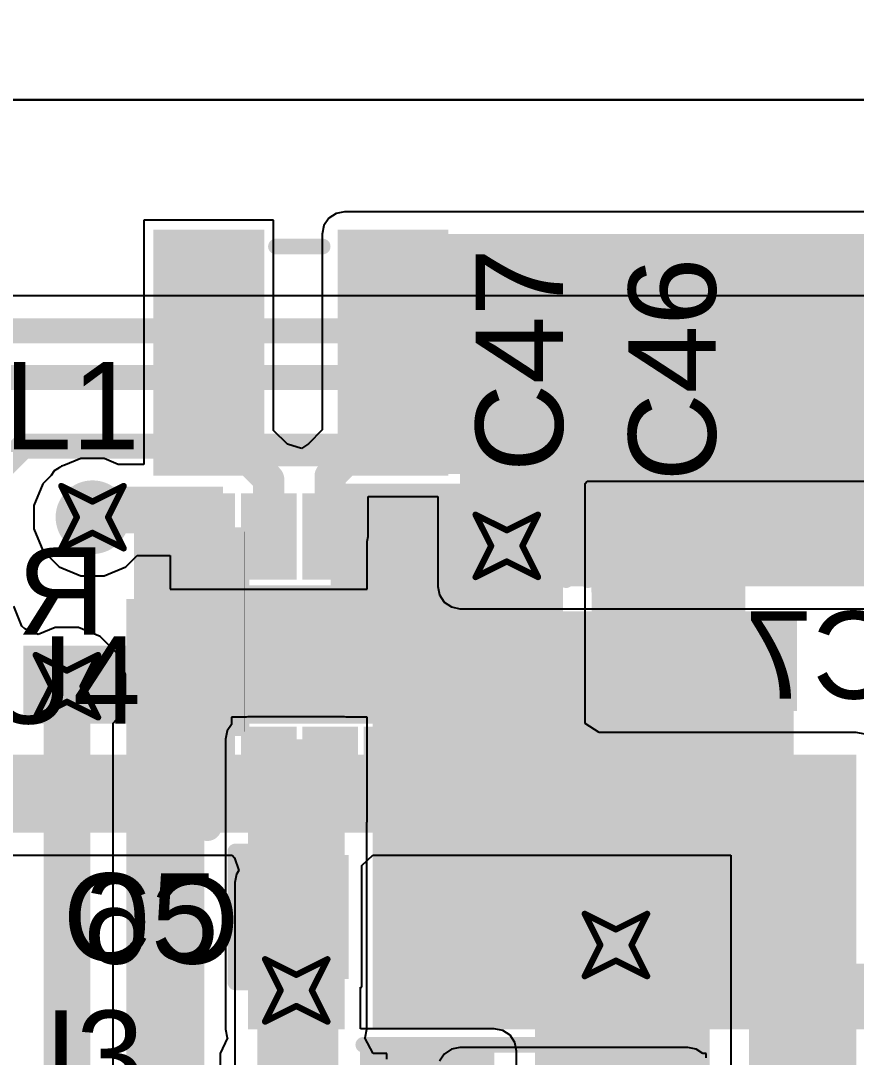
# Model space of a CAD drawing. Header units: inches. Extents: x -8 to 386, y -12 to 64.
# Drawn here: x 15.14 to 21.95, y 19.1 to 27.54 of the extents above; entities that cross this region are included whole.
import ezdxf

# ---------------------------------------------------------------- set-up
doc = ezdxf.new("R2010")
doc.units = ezdxf.units.IN
for name, color, linetype in [('Board_outline', 216, 'Continuous'), ('Bottom Layer', 5, 'Continuous'), ('Bottom Overlay', 54, 'Continuous'), ('Bottom Paste', 16, 'Continuous'), ('Bottom Solder', 6, 'Continuous'), ('Drill Drawing', 1, 'Continuous'), ('Top Layer', 1, 'Continuous'), ('Top Overlay', 2, 'Continuous'), ('Top Paste', 8, 'Continuous'), ('Top Solder', 216, 'Continuous'), ('Via Holes', 16, 'Continuous')]:
    doc.layers.add(name, color=color, linetype=linetype)
doc.styles.add('Arial', font='', dxfattribs={"height": 0.2})
doc.styles.get('Arial').set_extended_font_data('Arial')

msp = doc.modelspace()

# ---------------------------------------------------------------- hatches: boundary and pattern name
at = {"layer": 'Bottom Layer'}
h = msp.add_hatch(color=5, dxfattribs=at)
edge = h.paths.add_edge_path()
edge.add_arc((15.7277, 23.4998), 0.3, 0, 360)
for points in [[(17.7038, 22.0472), (19.558, 22.0472), (19.558, 23.7744), (17.7038, 23.7744)], [(17.8308, 23.5712), (18.8468, 23.5712), (18.8468, 22.0472), (17.8308, 22.0472)], [(19.8628, 23.5712), (20.8788, 23.5712), (20.8788, 22.0472), (19.8628, 22.0472)], [(16.8529, 22.8092), (16.2179, 22.8092), (16.2179, 23.2664), (16.8529, 23.2664)], [(15.1638, 21.8186), (19.558, 21.8186), (19.558, 22.4536), (15.1638, 22.4536)], [(16.8529, 21.8694), (16.2179, 21.8694), (16.2179, 22.3266), (16.8529, 22.3266)], [(12.0142, 20.9296), (21.9456, 20.9296), (21.9456, 21.5646), (12.0142, 21.5646)], [(21.1074, 16.0274), (21.9456, 16.0274), (21.9456, 21.5646), (21.1074, 21.5646)], [(17.0688, 16.2814), (17.7292, 16.2814), (17.7292, 20.5232), (17.0688, 20.5232)], [(17.7419, 20.4851), (17.7419, 19.8501), (17.2847, 19.8501), (17.2847, 20.4851)], [(18.6817, 20.4851), (18.6817, 19.8501), (18.2245, 19.8501), (18.2245, 20.4851)], [(18.2372, 19.3802), (20.6756, 19.3802), (20.6756, 20.4978), (18.2372, 20.4978)], [(19.3294, 16.9164), (20.7518, 16.9164), (20.7518, 20.4978), (19.3294, 20.4978)], [(20.193, 18.9865), (20.193, 19.6215), (20.6502, 19.6215), (20.6502, 18.9865)], [(21.1328, 18.9865), (21.1328, 19.6215), (21.59, 19.6215), (21.59, 18.9865)], [(17.907, 18.161), (18.9992, 18.161), (18.9992, 19.1516), (17.907, 19.1516)]]:
    msp.add_hatch(color=5, dxfattribs=at).paths.add_polyline_path(points)
h = msp.add_hatch(color=5, dxfattribs=at)
edge = h.paths.add_edge_path()
edge.add_arc((19.1008, 23.2664), 0.3, 0, 360)
h = msp.add_hatch(color=5, dxfattribs=at)
edge = h.paths.add_edge_path()
edge.add_arc((15.5194, 22.1234), 0.3, 0, 360)
h = msp.add_hatch(color=5, dxfattribs=at)
edge = h.paths.add_edge_path()
edge.add_arc((19.9898, 20.0152), 0.3, 0, 360)
h = msp.add_hatch(color=5, dxfattribs=at)
edge = h.paths.add_edge_path()
edge.add_arc((17.3868, 19.6454), 0.3, 0, 360)
at = {"layer": 'Bottom Paste'}
for points in [[(17.8308, 23.5712), (18.8468, 23.5712), (18.8468, 22.0472), (17.8308, 22.0472)], [(19.8628, 23.5712), (20.8788, 23.5712), (20.8788, 22.0472), (19.8628, 22.0472)], [(16.8529, 22.8092), (16.2179, 22.8092), (16.2179, 23.2664), (16.8529, 23.2664)], [(16.8529, 21.8694), (16.2179, 21.8694), (16.2179, 22.3266), (16.8529, 22.3266)], [(17.7419, 20.4851), (17.7419, 19.8501), (17.2847, 19.8501), (17.2847, 20.4851)], [(18.6817, 20.4851), (18.6817, 19.8501), (18.2245, 19.8501), (18.2245, 20.4851)], [(20.193, 18.9865), (20.193, 19.6215), (20.6502, 19.6215), (20.6502, 18.9865)], [(21.1328, 18.9865), (21.1328, 19.6215), (21.59, 19.6215), (21.59, 18.9865)]]:
    msp.add_hatch(color=16, dxfattribs=at).paths.add_polyline_path(points)
at = {"layer": 'Bottom Solder'}
for points in [[(17.7608, 23.6412), (18.9168, 23.6412), (18.9168, 21.9772), (17.7608, 21.9772)], [(19.7928, 23.6412), (20.9488, 23.6412), (20.9488, 21.9772), (19.7928, 21.9772)], [(16.9545, 22.7076), (16.1163, 22.7076), (16.1163, 23.368), (16.9545, 23.368)], [(16.9545, 21.7678), (16.1163, 21.7678), (16.1163, 22.4282), (16.9545, 22.4282)], [(17.8019, 20.5451), (17.8019, 19.7901), (17.2247, 19.7901), (17.2247, 20.5451)], [(18.7417, 20.5451), (18.7417, 19.7901), (18.1645, 19.7901), (18.1645, 20.5451)], [(20.133, 18.9265), (20.133, 19.6815), (20.7102, 19.6815), (20.7102, 18.9265)], [(21.0728, 18.9265), (21.0728, 19.6815), (21.65, 19.6815), (21.65, 18.9265)]]:
    msp.add_hatch(color=6, dxfattribs=at).paths.add_polyline_path(points)
at = {"layer": 'Top Layer'}
for points in [[(17.78, 23.8506), (19.177, 23.8506), (19.177, 25.8064), (17.78, 25.8064)], [(18.7198, 22.9362), (26.3906, 22.9362), (26.3906, 25.8064), (18.7198, 25.8064)], [(16.3244, 25.7412), (17.0244, 25.7412), (17.0244, 23.9412), (16.3244, 23.9412)], [(17.8244, 25.7412), (18.5244, 25.7412), (18.5244, 23.9412), (17.8244, 23.9412)], [(15.5448, 23.368), (16.7894, 23.368), (16.7894, 23.749), (15.5448, 23.749)], [(16.5374, 23.0926), (16.5374, 23.5926), (16.7874, 23.5926), (16.7874, 23.0926)], [(17.0374, 23.0926), (17.0374, 23.5926), (17.2874, 23.5926), (17.2874, 23.0926)], [(17.5374, 23.0926), (17.5374, 23.5926), (17.7874, 23.5926), (17.7874, 23.0926)], [(18.0374, 23.0926), (18.0374, 23.5926), (18.2874, 23.5926), (18.2874, 23.0926)], [(18.0594, 21.9202), (18.542, 21.9202), (18.542, 23.622), (18.0594, 23.622)], [(18.8595, 23.4061), (19.4945, 23.4061), (19.4945, 22.9489), (18.8595, 22.9489)], [(19.8501, 23.4061), (20.4851, 23.4061), (20.4851, 22.9489), (19.8501, 22.9489)], [(16.637, 22.8346), (16.002, 22.8346), (16.002, 15.9512), (16.637, 15.9512)], [(16.6124, 21.9426), (16.6124, 22.8426), (18.2124, 22.8426), (18.2124, 21.9426)], [(16.6116, 21.9202), (21.463, 21.9202), (21.463, 22.733), (16.6116, 22.733)], [(18.8595, 22.4663), (19.4945, 22.4663), (19.4945, 22.0091), (18.8595, 22.0091)], [(19.8501, 22.4663), (20.4851, 22.4663), (20.4851, 22.0091), (19.8501, 22.0091)], [(16.5608, 21.0058), (16.8148, 21.0058), (16.8148, 21.971), (16.5608, 21.971)], [(18.0086, 19.3294), (21.4376, 19.3294), (21.4376, 21.9964), (18.0086, 21.9964)], [(16.5374, 21.1926), (16.5374, 21.6926), (16.7874, 21.6926), (16.7874, 21.1926)], [(16.9926, 19.3294), (17.78, 19.3294), (17.78, 21.6916), (16.9926, 21.6916)], [(17.0374, 21.1926), (17.0374, 21.6926), (17.2874, 21.6926), (17.2874, 21.1926)], [(17.5374, 21.1926), (17.5374, 21.6926), (17.7874, 21.6926), (17.7874, 21.1926)], [(18.0374, 21.1926), (18.0374, 21.6926), (18.2874, 21.6926), (18.2874, 21.1926)], [(17.7546, 20.6883), (17.7546, 19.7993), (16.9926, 19.7993), (16.9926, 20.6883)], [(19.2786, 20.6883), (19.2786, 19.7993), (18.5166, 19.7993), (18.5166, 20.6883)], [(20.8534, 19.3294), (25.273, 19.3294), (25.273, 19.8628), (20.8534, 19.8628)]]:
    msp.add_hatch(color=1, dxfattribs=at).paths.add_polyline_path(points)
h = msp.add_hatch(color=1, dxfattribs=at)
edge = h.paths.add_edge_path()
edge.add_arc((15.7277, 23.4998), 0.3, 0, 360)
h = msp.add_hatch(color=1, dxfattribs=at)
edge = h.paths.add_edge_path()
edge.add_arc((19.1008, 23.2664), 0.3, 0, 360)
h = msp.add_hatch(color=1, dxfattribs=at)
edge = h.paths.add_edge_path()
edge.add_arc((15.5194, 22.1234), 0.3, 0, 360)
h = msp.add_hatch(color=1, dxfattribs=at)
edge = h.paths.add_edge_path()
edge.add_arc((19.9898, 20.0152), 0.3, 0, 360)
h = msp.add_hatch(color=1, dxfattribs=at)
edge = h.paths.add_edge_path()
edge.add_arc((17.3868, 19.6454), 0.3, 0, 360)
at = {"layer": 'Top Paste'}
for points in [[(16.3244, 25.7412), (17.0244, 25.7412), (17.0244, 23.9412), (16.3244, 23.9412)], [(17.8244, 25.7412), (18.5244, 25.7412), (18.5244, 23.9412), (17.8244, 23.9412)], [(16.5374, 23.0926), (16.5374, 23.5926), (16.7874, 23.5926), (16.7874, 23.0926)], [(17.0374, 23.0926), (17.0374, 23.5926), (17.2874, 23.5926), (17.2874, 23.0926)], [(17.5374, 23.0926), (17.5374, 23.5926), (17.7874, 23.5926), (17.7874, 23.0926)], [(18.0374, 23.0926), (18.0374, 23.5926), (18.2874, 23.5926), (18.2874, 23.0926)], [(18.8595, 23.4061), (19.4945, 23.4061), (19.4945, 22.9489), (18.8595, 22.9489)], [(19.8501, 23.4061), (20.4851, 23.4061), (20.4851, 22.9489), (19.8501, 22.9489)], [(16.6124, 21.9426), (16.6124, 22.8426), (18.2124, 22.8426), (18.2124, 21.9426)], [(18.8595, 22.4663), (19.4945, 22.4663), (19.4945, 22.0091), (18.8595, 22.0091)], [(19.8501, 22.4663), (20.4851, 22.4663), (20.4851, 22.0091), (19.8501, 22.0091)], [(16.5374, 21.1926), (16.5374, 21.6926), (16.7874, 21.6926), (16.7874, 21.1926)], [(17.0374, 21.1926), (17.0374, 21.6926), (17.2874, 21.6926), (17.2874, 21.1926)], [(17.5374, 21.1926), (17.5374, 21.6926), (17.7874, 21.6926), (17.7874, 21.1926)], [(18.0374, 21.1926), (18.0374, 21.6926), (18.2874, 21.6926), (18.2874, 21.1926)], [(17.7546, 20.6883), (17.7546, 19.7993), (16.9926, 19.7993), (16.9926, 20.6883)], [(19.2786, 20.6883), (19.2786, 19.7993), (18.5166, 19.7993), (18.5166, 20.6883)]]:
    msp.add_hatch(color=8, dxfattribs=at).paths.add_polyline_path(points)
at = {"layer": 'Top Solder'}
for points in [[(16.2228, 25.8428), (17.126, 25.8428), (17.126, 23.8396), (16.2228, 23.8396)], [(17.7228, 25.8428), (18.626, 25.8428), (18.626, 23.8396), (17.7228, 23.8396)], [(16.4358, 22.991), (16.4358, 23.6942), (16.889, 23.6942), (16.889, 22.991)], [(16.9358, 22.991), (16.9358, 23.6942), (17.389, 23.6942), (17.389, 22.991)], [(17.4358, 22.991), (17.4358, 23.6942), (17.889, 23.6942), (17.889, 22.991)], [(17.9358, 22.991), (17.9358, 23.6942), (18.389, 23.6942), (18.389, 22.991)], [(18.7995, 23.4661), (19.5545, 23.4661), (19.5545, 22.8889), (18.7995, 22.8889)], [(19.7901, 23.4661), (20.5451, 23.4661), (20.5451, 22.8889), (19.7901, 22.8889)], [(16.5108, 21.841), (16.5108, 22.9442), (18.314, 22.9442), (18.314, 21.841)], [(18.7995, 22.5263), (19.5545, 22.5263), (19.5545, 21.9491), (18.7995, 21.9491)], [(19.7901, 22.5263), (20.5451, 22.5263), (20.5451, 21.9491), (19.7901, 21.9491)], [(16.4358, 21.091), (16.4358, 21.7942), (16.889, 21.7942), (16.889, 21.091)], [(16.9358, 21.091), (16.9358, 21.7942), (17.389, 21.7942), (17.389, 21.091)], [(17.4358, 21.091), (17.4358, 21.7942), (17.889, 21.7942), (17.889, 21.091)], [(17.9358, 21.091), (17.9358, 21.7942), (18.389, 21.7942), (18.389, 21.091)], [(17.8146, 20.7483), (17.8146, 19.7393), (16.9326, 19.7393), (16.9326, 20.7483)], [(19.3386, 20.7483), (19.3386, 19.7393), (18.4566, 19.7393), (18.4566, 20.7483)]]:
    msp.add_hatch(color=216, dxfattribs=at).paths.add_polyline_path(points)
at = {"layer": 'Via Holes'}
h = msp.add_hatch(color=7, dxfattribs=at)
edge = h.paths.add_edge_path()
edge.add_arc((15.7277, 23.4998), 0.15, 0, 360)
h = msp.add_hatch(color=7, dxfattribs=at)
edge = h.paths.add_edge_path()
edge.add_arc((19.1008, 23.2664), 0.15, 0, 360)
h = msp.add_hatch(color=7, dxfattribs=at)
edge = h.paths.add_edge_path()
edge.add_arc((15.5194, 22.1234), 0.15, 0, 360)
h = msp.add_hatch(color=7, dxfattribs=at)
edge = h.paths.add_edge_path()
edge.add_arc((19.9898, 20.0152), 0.15, 0, 360)
h = msp.add_hatch(color=7, dxfattribs=at)
edge = h.paths.add_edge_path()
edge.add_arc((17.3868, 19.6454), 0.15, 0, 360)

# ---------------------------------------------------------------- linework, layer by layer
at = {"layer": 'Board_outline', "const_width": 0.254}
msp.add_lwpolyline([(37.5368, 13.3604, 1), (-7.4632, 13.3604, 1)], format="xyb", close=True, dxfattribs=at)
at = {"layer": 'Bottom Layer'}
for p, q in [((33.401, 26.8986), (-3.2258, 26.8986)), ((-2.6287, 26.8986), (32.7023, 26.8986)), ((27.559, 25.3039), (14.0208, 25.3039)), ((19.7393, 23.7744), (19.7556, 23.7943)), ((19.7393, 22.4536), (19.7393, 23.7744)), ((19.7556, 23.7943), (26.7629, 23.7943)), ((19.7393, 21.8186), (19.7393, 22.4536)), ((19.8543, 21.7459), (19.7393, 21.8186)), ((21.9456, 21.7459), (19.8543, 21.7459)), ((22.015, 21.7321), (21.9456, 21.7459)), ((12.0142, 20.7483), (16.8643, 20.7483)), ((16.8643, 20.7483), (16.8832, 20.7243)), ((16.8832, 20.7243), (16.9205, 20.6213)), ((17.9197, 20.6629), (18.0113, 20.7483)), ((18.0113, 20.7483), (20.9261, 20.7483)), ((20.9261, 20.7483), (20.9261, 16.9672)), ((16.9205, 20.6213), (16.9013, 20.5926)), ((17.9197, 20.6213), (17.9197, 20.6629)), ((17.9197, 19.6723), (17.9197, 20.6213)), ((16.9013, 20.5926), (16.8875, 20.5232)), ((16.8875, 20.5232), (16.8875, 16.2814)), ((17.9105, 19.3329), (17.9105, 19.6723)), ((17.9105, 19.6723), (17.9197, 19.6723)), ((18.9992, 19.3329), (17.9105, 19.3329)), ((19.0686, 19.3191), (18.9992, 19.3329)), ((19.1274, 19.2798), (19.0686, 19.3191)), ((19.1667, 19.221), (19.1274, 19.2798)), ((19.1805, 19.1516), (19.1667, 19.221)), ((19.1805, 18.161), (19.1805, 19.1516))]:
    msp.add_line(p, q, dxfattribs=at)
at = {"layer": 'Bottom Layer', "const_width": 0.2032}
for points in [[(14.0208, 25.019), (27.559, 25.019)], [(14.3764, 24.638), (27.0764, 24.638)], [(14.6812, 23.5966), (15.1638, 24.0792)], [(15.1638, 24.0792), (26.8809, 24.0792)], [(15.7277, 23.4998), (15.7959, 23.5679)], [(15.7959, 23.5679), (16.4371, 23.5679)], [(16.4371, 23.5679), (16.5354, 23.4696)], [(16.5354, 23.0378), (16.5354, 23.4696)]]:
    msp.add_lwpolyline(points, dxfattribs=at)
at = {"layer": 'Bottom Layer', "const_width": 0.1016}
for points in [[(15.113, 24.0792, 1), (15.2146, 24.0792, 1)], [(15.113, 24.0792, 1), (15.2146, 24.0792, 1)], [(15.7451, 23.5679, 1), (15.8467, 23.5679, 1)], [(15.7451, 23.5679, 1), (15.8467, 23.5679, 1)], [(16.3863, 23.5679, 1), (16.4879, 23.5679, 1)], [(16.3863, 23.5679, 1), (16.4879, 23.5679, 1)], [(15.6769, 23.4998, 1), (15.7785, 23.4998, 1)], [(16.4846, 23.4696, 1), (16.5862, 23.4696, 1)], [(16.4846, 23.4696, 1), (16.5862, 23.4696, 1)], [(16.4846, 23.0378, 1), (16.5862, 23.0378, 1)]]:
    msp.add_lwpolyline(points, format="xyb", close=True, dxfattribs=at)
at = {"layer": 'Bottom Overlay'}
for points, const_width in [([(17.7292, 23.6728), (18.7452, 23.6728)], 0.127), ([(17.7292, 21.9456), (17.7292, 23.6728)], 0.127), ([(19.9644, 23.6728), (20.9804, 23.6728)], 0.127), ([(20.9804, 21.9456), (20.9804, 23.6728)], 0.127), ([(16.129, 21.7805), (16.129, 23.3553)], 0.127), ([(16.129, 23.3553), (16.9418, 23.3553)], 0.127), ([(16.9418, 21.7805), (16.9418, 23.3553)], 0.127), ([(16.9672, 21.7551), (16.9672, 23.3807)], 0.00323), ([(17.7292, 21.9456), (18.7452, 21.9456)], 0.127), ([(19.9644, 21.9456), (20.9804, 21.9456)], 0.127), ([(16.129, 21.7805), (16.9418, 21.7805)], 0.127), ([(17.1958, 19.7612), (17.1958, 20.574)], 0.127), ([(17.1958, 20.574), (17.7038, 20.574)], 0.127), ([(18.2626, 20.574), (18.7706, 20.574)], 0.127), ([(18.7706, 19.7612), (18.7706, 20.574)], 0.127), ([(17.1958, 19.7612), (17.7038, 19.7612)], 0.127), ([(18.2626, 19.7612), (18.7706, 19.7612)], 0.127), ([(20.1041, 18.8976), (20.1041, 19.7104)], 0.127), ([(20.1041, 19.7104), (20.6121, 19.7104)], 0.127), ([(21.1709, 19.7104), (21.6789, 19.7104)], 0.127), ([(21.6789, 18.8976), (21.6789, 19.7104)], 0.127)]:
    msp.add_lwpolyline(points, dxfattribs=dict(at, const_width=const_width))
for points, const_width in [([(17.6974, 23.6728, 1), (17.761, 23.6728, 1)], 0.0635), ([(17.6974, 23.6728, 1), (17.761, 23.6728, 1)], 0.0635), ([(18.7135, 23.6728, 1), (18.7769, 23.6728, 1)], 0.0635), ([(19.9326, 23.6728, 1), (19.9962, 23.6728, 1)], 0.0635), ([(20.9487, 23.6728, 1), (21.0121, 23.6728, 1)], 0.0635), ([(20.9487, 23.6728, 1), (21.0121, 23.6728, 1)], 0.0635), ([(16.0972, 23.3553, 1), (16.1608, 23.3553, 1)], 0.0635), ([(16.0972, 23.3553, 1), (16.1608, 23.3553, 1)], 0.0635), ([(16.91, 23.3553, 1), (16.9735, 23.3553, 1)], 0.0635), ([(16.91, 23.3553, 1), (16.9735, 23.3553, 1)], 0.0635), ([(16.9664, 23.3807, 1), (16.968, 23.3807, 1)], 0.00161), ([(17.6974, 21.9456, 1), (17.761, 21.9456, 1)], 0.0635), ([(17.6974, 21.9456, 1), (17.761, 21.9456, 1)], 0.0635), ([(18.7135, 21.9456, 1), (18.7769, 21.9456, 1)], 0.0635), ([(19.9326, 21.9456, 1), (19.9962, 21.9456, 1)], 0.0635), ([(20.9487, 21.9456, 1), (21.0121, 21.9456, 1)], 0.0635), ([(20.9487, 21.9456, 1), (21.0121, 21.9456, 1)], 0.0635), ([(16.0972, 21.7805, 1), (16.1608, 21.7805, 1)], 0.0635), ([(16.0972, 21.7805, 1), (16.1608, 21.7805, 1)], 0.0635), ([(16.91, 21.7805, 1), (16.9735, 21.7805, 1)], 0.0635), ([(16.91, 21.7805, 1), (16.9735, 21.7805, 1)], 0.0635), ([(16.9664, 21.7551, 1), (16.968, 21.7551, 1)], 0.00161), ([(17.164, 20.574, 1), (17.2276, 20.574, 1)], 0.0635), ([(17.164, 20.574, 1), (17.2276, 20.574, 1)], 0.0635), ([(17.672, 20.574, 1), (17.7355, 20.574, 1)], 0.0635), ([(18.2309, 20.574, 1), (18.2944, 20.574, 1)], 0.0635), ([(18.7388, 20.574, 1), (18.8024, 20.574, 1)], 0.0635), ([(18.7388, 20.574, 1), (18.8024, 20.574, 1)], 0.0635), ([(17.164, 19.7612, 1), (17.2276, 19.7612, 1)], 0.0635), ([(17.164, 19.7612, 1), (17.2276, 19.7612, 1)], 0.0635), ([(17.672, 19.7612, 1), (17.7355, 19.7612, 1)], 0.0635), ([(18.2309, 19.7612, 1), (18.2944, 19.7612, 1)], 0.0635), ([(18.7388, 19.7612, 1), (18.8024, 19.7612, 1)], 0.0635), ([(18.7388, 19.7612, 1), (18.8024, 19.7612, 1)], 0.0635), ([(20.0724, 19.7104, 1), (20.1359, 19.7104, 1)], 0.0635), ([(20.0724, 19.7104, 1), (20.1359, 19.7104, 1)], 0.0635), ([(20.5803, 19.7104, 1), (20.6439, 19.7104, 1)], 0.0635), ([(21.1392, 19.7104, 1), (21.2026, 19.7104, 1)], 0.0635), ([(21.6471, 19.7104, 1), (21.7107, 19.7104, 1)], 0.0635), ([(21.6471, 19.7104, 1), (21.7107, 19.7104, 1)], 0.0635)]:
    msp.add_lwpolyline(points, format="xyb", close=True, dxfattribs=dict(at, const_width=const_width))
at = {"layer": 'Drill Drawing', "const_width": 0.0508}
for points in [[(15.4737, 23.7538), (15.7277, 23.6268)], [(15.4737, 23.7538), (15.6007, 23.4998)], [(15.7277, 23.6268), (15.9817, 23.7538)], [(15.8547, 23.4998), (15.9817, 23.7538)], [(15.4737, 23.2458), (15.6007, 23.4998)], [(15.8547, 23.4998), (15.9817, 23.2458)], [(18.8468, 23.5204), (19.1008, 23.3934)], [(18.8468, 23.5204), (18.9738, 23.2664)], [(19.1008, 23.3934), (19.3548, 23.5204)], [(19.2278, 23.2664), (19.3548, 23.5204)], [(15.4737, 23.2458), (15.7277, 23.3728)], [(15.7277, 23.3728), (15.9817, 23.2458)], [(18.8468, 23.0124), (18.9738, 23.2664)], [(19.2278, 23.2664), (19.3548, 23.0124)], [(18.8468, 23.0124), (19.1008, 23.1394)], [(19.1008, 23.1394), (19.3548, 23.0124)], [(15.2654, 22.3774), (15.5194, 22.2504)], [(15.2654, 22.3774), (15.3924, 22.1234)], [(15.5194, 22.2504), (15.7734, 22.3774)], [(15.6464, 22.1234), (15.7734, 22.3774)], [(15.2654, 21.8694), (15.3924, 22.1234)], [(15.6464, 22.1234), (15.7734, 21.8694)], [(15.2654, 21.8694), (15.5194, 21.9964)], [(15.5194, 21.9964), (15.7734, 21.8694)], [(19.7358, 20.2692), (19.9898, 20.1422)], [(19.7358, 20.2692), (19.8628, 20.0152)], [(19.9898, 20.1422), (20.2438, 20.2692)], [(20.1168, 20.0152), (20.2438, 20.2692)], [(19.7358, 19.7612), (19.8628, 20.0152)], [(20.1168, 20.0152), (20.2438, 19.7612)], [(17.1328, 19.8994), (17.3868, 19.7724)], [(17.1328, 19.8994), (17.2598, 19.6454)], [(17.3868, 19.7724), (17.6408, 19.8994)], [(17.5138, 19.6454), (17.6408, 19.8994)], [(19.7358, 19.7612), (19.9898, 19.8882)], [(19.9898, 19.8882), (20.2438, 19.7612)], [(17.1328, 19.3914), (17.2598, 19.6454)], [(17.5138, 19.6454), (17.6408, 19.3914)], [(17.1328, 19.3914), (17.3868, 19.5184)], [(17.3868, 19.5184), (17.6408, 19.3914)]]:
    msp.add_lwpolyline(points, dxfattribs=at)
at = {"layer": 'Drill Drawing', "const_width": 0.0254}
for points in [[(15.461, 23.7538, 1), (15.4864, 23.7538, 1)], [(15.461, 23.7538, 1), (15.4864, 23.7538, 1)], [(15.969, 23.7538, 1), (15.9944, 23.7538, 1)], [(15.969, 23.7538, 1), (15.9944, 23.7538, 1)], [(15.715, 23.6268, 1), (15.7404, 23.6268, 1)], [(15.715, 23.6268, 1), (15.7404, 23.6268, 1)], [(15.588, 23.4998, 1), (15.6134, 23.4998, 1)], [(15.588, 23.4998, 1), (15.6134, 23.4998, 1)], [(15.842, 23.4998, 1), (15.8674, 23.4998, 1)], [(15.842, 23.4998, 1), (15.8674, 23.4998, 1)], [(18.8341, 23.5204, 1), (18.8595, 23.5204, 1)], [(18.8341, 23.5204, 1), (18.8595, 23.5204, 1)], [(19.3421, 23.5204, 1), (19.3675, 23.5204, 1)], [(19.3421, 23.5204, 1), (19.3675, 23.5204, 1)], [(15.715, 23.3728, 1), (15.7404, 23.3728, 1)], [(15.715, 23.3728, 1), (15.7404, 23.3728, 1)], [(19.0881, 23.3934, 1), (19.1135, 23.3934, 1)], [(19.0881, 23.3934, 1), (19.1135, 23.3934, 1)], [(15.461, 23.2458, 1), (15.4864, 23.2458, 1)], [(15.461, 23.2458, 1), (15.4864, 23.2458, 1)], [(15.969, 23.2458, 1), (15.9944, 23.2458, 1)], [(15.969, 23.2458, 1), (15.9944, 23.2458, 1)], [(18.9611, 23.2664, 1), (18.9865, 23.2664, 1)], [(18.9611, 23.2664, 1), (18.9865, 23.2664, 1)], [(19.2151, 23.2664, 1), (19.2405, 23.2664, 1)], [(19.2151, 23.2664, 1), (19.2405, 23.2664, 1)], [(19.0881, 23.1394, 1), (19.1135, 23.1394, 1)], [(19.0881, 23.1394, 1), (19.1135, 23.1394, 1)], [(18.8341, 23.0124, 1), (18.8595, 23.0124, 1)], [(18.8341, 23.0124, 1), (18.8595, 23.0124, 1)], [(19.3421, 23.0124, 1), (19.3675, 23.0124, 1)], [(19.3421, 23.0124, 1), (19.3675, 23.0124, 1)], [(15.2527, 22.3774, 1), (15.2781, 22.3774, 1)], [(15.2527, 22.3774, 1), (15.2781, 22.3774, 1)], [(15.7607, 22.3774, 1), (15.7861, 22.3774, 1)], [(15.7607, 22.3774, 1), (15.7861, 22.3774, 1)], [(15.5067, 22.2504, 1), (15.5321, 22.2504, 1)], [(15.5067, 22.2504, 1), (15.5321, 22.2504, 1)], [(15.3797, 22.1234, 1), (15.4051, 22.1234, 1)], [(15.3797, 22.1234, 1), (15.4051, 22.1234, 1)], [(15.6337, 22.1234, 1), (15.6591, 22.1234, 1)], [(15.6337, 22.1234, 1), (15.6591, 22.1234, 1)], [(15.5067, 21.9964, 1), (15.5321, 21.9964, 1)], [(15.5067, 21.9964, 1), (15.5321, 21.9964, 1)], [(15.2527, 21.8694, 1), (15.2781, 21.8694, 1)], [(15.2527, 21.8694, 1), (15.2781, 21.8694, 1)], [(15.7607, 21.8694, 1), (15.7861, 21.8694, 1)], [(15.7607, 21.8694, 1), (15.7861, 21.8694, 1)], [(19.7231, 20.2692, 1), (19.7485, 20.2692, 1)], [(19.7231, 20.2692, 1), (19.7485, 20.2692, 1)], [(20.2311, 20.2692, 1), (20.2565, 20.2692, 1)], [(20.2311, 20.2692, 1), (20.2565, 20.2692, 1)], [(19.9771, 20.1422, 1), (20.0025, 20.1422, 1)], [(19.9771, 20.1422, 1), (20.0025, 20.1422, 1)], [(19.8501, 20.0152, 1), (19.8755, 20.0152, 1)], [(19.8501, 20.0152, 1), (19.8755, 20.0152, 1)], [(20.1041, 20.0152, 1), (20.1295, 20.0152, 1)], [(20.1041, 20.0152, 1), (20.1295, 20.0152, 1)], [(17.1201, 19.8994, 1), (17.1455, 19.8994, 1)], [(17.1201, 19.8994, 1), (17.1455, 19.8994, 1)], [(17.6281, 19.8994, 1), (17.6535, 19.8994, 1)], [(17.6281, 19.8994, 1), (17.6535, 19.8994, 1)], [(19.9771, 19.8882, 1), (20.0025, 19.8882, 1)], [(19.9771, 19.8882, 1), (20.0025, 19.8882, 1)], [(17.3741, 19.7724, 1), (17.3995, 19.7724, 1)], [(17.3741, 19.7724, 1), (17.3995, 19.7724, 1)], [(19.7231, 19.7612, 1), (19.7485, 19.7612, 1)], [(19.7231, 19.7612, 1), (19.7485, 19.7612, 1)], [(20.2311, 19.7612, 1), (20.2565, 19.7612, 1)], [(20.2311, 19.7612, 1), (20.2565, 19.7612, 1)], [(17.2471, 19.6454, 1), (17.2725, 19.6454, 1)], [(17.2471, 19.6454, 1), (17.2725, 19.6454, 1)], [(17.5011, 19.6454, 1), (17.5265, 19.6454, 1)], [(17.5011, 19.6454, 1), (17.5265, 19.6454, 1)], [(17.3741, 19.5184, 1), (17.3995, 19.5184, 1)], [(17.3741, 19.5184, 1), (17.3995, 19.5184, 1)], [(17.1201, 19.3914, 1), (17.1455, 19.3914, 1)], [(17.1201, 19.3914, 1), (17.1455, 19.3914, 1)], [(17.6281, 19.3914, 1), (17.6535, 19.3914, 1)], [(17.6281, 19.3914, 1), (17.6535, 19.3914, 1)]]:
    msp.add_lwpolyline(points, format="xyb", close=True, dxfattribs=at)
at = {"layer": 'Top Layer'}
for p, q in [((33.401, 26.8986), (-3.2258, 26.8986)), ((11.2232, 26.8986), (32.7023, 26.8986)), ((17.6518, 25.9346), (17.6125, 25.8758)), ((17.7106, 25.9739), (17.6518, 25.9346)), ((17.78, 25.9877), (17.7106, 25.9739)), ((26.3906, 25.9877), (17.78, 25.9877)), ((17.2022, 25.919), (16.1466, 25.919)), ((16.1466, 25.919), (16.1466, 23.9303)), ((17.2022, 24.2075), (17.2022, 25.919)), ((17.6125, 25.8758), (17.5987, 25.8064)), ((17.5987, 25.8064), (17.5987, 24.2104)), ((17.3161, 24.0936), (17.2022, 24.2075)), ((17.5987, 24.2104), (17.4869, 24.0986)), ((17.4282, 24.0588), (17.3161, 24.0936)), ((17.4869, 24.0986), (17.4282, 24.0588)), ((15.4551, 23.9029), (15.4166, 23.8772)), ((15.4571, 23.9049), (15.4551, 23.9029)), ((15.4596, 23.9059), (15.4571, 23.9049)), ((15.4754, 23.9165), (15.4596, 23.9059)), ((15.4941, 23.9202), (15.4754, 23.9165)), ((15.6327, 23.9776), (15.4941, 23.9202)), ((15.8228, 23.9776), (15.6327, 23.9776)), ((15.937, 23.9303), (15.8228, 23.9776)), ((16.1466, 23.9303), (15.937, 23.9303)), ((15.3909, 23.8387), (15.3227, 23.7705)), ((15.4166, 23.8772), (15.3909, 23.8387)), ((15.3227, 23.7705), (15.2499, 23.5948)), ((17.9732, 23.3426), (17.9732, 23.6693)), ((17.9732, 23.6693), (18.5385, 23.6693)), ((18.5385, 23.6693), (18.5385, 22.9362)), ((15.2499, 23.5948), (15.2499, 23.4048)), ((15.2499, 23.4048), (15.3227, 23.2291)), ((17.9652, 23.3025), (17.9732, 23.3426)), ((15.3227, 23.2291), (15.4571, 23.0947)), ((17.9652, 22.9148), (17.9652, 23.3025)), ((15.9984, 23.0947), (16.0904, 23.1867)), ((16.0904, 23.1867), (16.3596, 23.1867)), ((16.3596, 23.1867), (16.3596, 22.9148)), ((15.4571, 23.0947), (15.6327, 23.022)), ((15.8228, 23.022), (15.9984, 23.0947)), ((15.6327, 23.022), (15.8228, 23.022)), ((16.3596, 22.9148), (17.9652, 22.9148)), ((18.5385, 22.9362), (18.5523, 22.8668)), ((18.5523, 22.8668), (18.5916, 22.808)), ((18.5916, 22.808), (18.6504, 22.7687)), ((15.1535, 22.6128), (15.0863, 22.7751)), ((18.6504, 22.7687), (18.7198, 22.7549)), ((18.7198, 22.7549), (23.8979, 22.7549)), ((15.1779, 22.5912), (15.1535, 22.6128)), ((15.286, 22.5439), (15.1779, 22.5912)), ((15.4244, 22.6012), (15.286, 22.5439)), ((15.6144, 22.6012), (15.4244, 22.6012)), ((15.7901, 22.5285), (15.6144, 22.6012)), ((15.9245, 22.3941), (15.7901, 22.5285)), ((15.9972, 22.2184), (15.9245, 22.3941)), ((15.9972, 22.0284), (15.9972, 22.2184)), ((15.9245, 21.8527), (15.9972, 22.0284)), ((16.9801, 21.8704), (16.8596, 21.8704)), ((16.8596, 21.8704), (16.8596, 21.8126)), ((16.9926, 21.8729), (16.9801, 21.8704)), ((17.78, 21.8729), (16.9926, 21.8729)), ((17.7925, 21.8704), (17.78, 21.8729)), ((17.9652, 21.8704), (17.7925, 21.8704)), ((17.9652, 21.0148), (17.9652, 21.8704)), ((15.8949, 21.8232), (15.9245, 21.8527)), ((15.8949, 18.7519), (15.8949, 21.8232)), ((16.8596, 21.8126), (16.8251, 21.761)), ((16.8251, 21.761), (16.8113, 21.6916)), ((16.8113, 21.6916), (16.8113, 19.3294)), ((17.9613, 19.3294), (17.9613, 21.0148)), ((17.9613, 21.0148), (17.9652, 21.0148)), ((16.8266, 19.2578), (16.7674, 19.1308)), ((16.8113, 19.3294), (16.8251, 19.26)), ((16.8251, 19.26), (16.8266, 19.2578)), ((17.946, 19.2578), (17.9475, 19.26)), ((18.0139, 19.1308), (17.946, 19.2578)), ((17.9475, 19.26), (17.9613, 19.3294)), ((18.6504, 19.1667), (18.5916, 19.1274)), ((18.7198, 19.1805), (18.6504, 19.1667)), ((20.574, 19.1805), (18.7198, 19.1805)), ((20.6434, 19.1667), (20.574, 19.1805)), ((20.6971, 19.1308), (20.6434, 19.1667)), ((16.7674, 19.1308), (16.7674, 19.1249)), ((16.7674, 19.1249), (16.7674, 18.1992)), ((18.123, 19.1308), (18.0139, 19.1308)), ((18.123, 19.0866), (18.123, 19.1308)), ((18.5916, 19.1274), (18.5523, 19.0686)), ((20.723, 19.1308), (20.6971, 19.1308)), ((20.723, 19.0962), (20.723, 19.1308))]:
    msp.add_line(p, q, dxfattribs=at)
for points, const_width in [([(18.0956, 25.3586), (18.1102, 25.3732)], 0.254), ([(16.6116, 25.3492), (16.7024, 25.2584)], 0.254), ([(18.0956, 24.2678), (18.0956, 25.3586)], 0.254), ([(16.7024, 24.2678), (16.7024, 25.2584)], 0.254), ([(16.7024, 24.2678), (17.1624, 23.8078)], 0.254), ([(17.6624, 23.8346), (18.0956, 24.2678)], 0.254), ([(17.1624, 23.3426), (17.1624, 23.8078)], 0.254), ([(17.6624, 23.3426), (17.6624, 23.8346)], 0.254), ([(15.5194, 18.4517), (15.5194, 22.1234)], 0.381), ([(16.3322, 21.4376), (16.4338, 21.5392)], 0.5588), ([(16.3322, 20.5232), (16.3322, 21.4376)], 0.5588), ([(17.4244, 20.1168), (17.4244, 20.5359)], 0.5588), ([(17.399, 20.1168), (17.4244, 20.1168)], 0.5588), ([(17.4244, 20.1168), (17.4371, 20.1168)], 0.5588), ([(17.4371, 20.1168), (17.4805, 20.0734)], 0.5588), ([(17.4805, 19.6533), (17.4805, 20.0734)], 0.5588), ([(17.4805, 19.6533), (17.4884, 19.6454)], 0.5588)]:
    msp.add_lwpolyline(points, dxfattribs=dict(at, const_width=const_width))
for points, const_width in [([(18.0467, 25.3732, 1), (18.1737, 25.3732, 1)], 0.127), ([(16.5481, 25.3492, 1), (16.6751, 25.3492, 1)], 0.127), ([(18.0321, 25.3586, 1), (18.1591, 25.3586, 1)], 0.127), ([(18.0321, 25.3586, 1), (18.1591, 25.3586, 1)], 0.127), ([(16.6389, 25.2584, 1), (16.7659, 25.2584, 1)], 0.127), ([(16.6389, 25.2584, 1), (16.7659, 25.2584, 1)], 0.127), ([(16.6389, 24.2678, 1), (16.7659, 24.2678, 1)], 0.127), ([(16.6389, 24.2678, 1), (16.7659, 24.2678, 1)], 0.127), ([(18.0321, 24.2678, 1), (18.1591, 24.2678, 1)], 0.127), ([(18.0321, 24.2678, 1), (18.1591, 24.2678, 1)], 0.127), ([(17.0989, 23.8078, 1), (17.2259, 23.8078, 1)], 0.127), ([(17.0989, 23.8078, 1), (17.2259, 23.8078, 1)], 0.127), ([(17.5989, 23.8346, 1), (17.7259, 23.8346, 1)], 0.127), ([(17.5989, 23.8346, 1), (17.7259, 23.8346, 1)], 0.127), ([(17.0989, 23.3426, 1), (17.2259, 23.3426, 1)], 0.127), ([(17.5989, 23.3426, 1), (17.7259, 23.3426, 1)], 0.127), ([(15.4241, 22.1234, 1), (15.6146, 22.1234, 1)], 0.1905), ([(16.2941, 21.5392, 1), (16.5735, 21.5392, 1)], 0.2794), ([(16.1925, 21.4376, 1), (16.4719, 21.4376, 1)], 0.2794), ([(16.1925, 21.4376, 1), (16.4719, 21.4376, 1)], 0.2794), ([(16.1925, 20.5232, 1), (16.4719, 20.5232, 1)], 0.2794), ([(17.2847, 20.5359, 1), (17.5641, 20.5359, 1)], 0.2794), ([(17.2593, 20.1168, 1), (17.5387, 20.1168, 1)], 0.2794), ([(17.2847, 20.1168, 1), (17.5641, 20.1168, 1)], 0.2794), ([(17.2847, 20.1168, 1), (17.5641, 20.1168, 1)], 0.2794), ([(17.2847, 20.1168, 1), (17.5641, 20.1168, 1)], 0.2794), ([(17.2974, 20.1168, 1), (17.5768, 20.1168, 1)], 0.2794), ([(17.2974, 20.1168, 1), (17.5768, 20.1168, 1)], 0.2794), ([(17.3408, 20.0734, 1), (17.6202, 20.0734, 1)], 0.2794), ([(17.3408, 20.0734, 1), (17.6202, 20.0734, 1)], 0.2794), ([(17.3408, 19.6533, 1), (17.6202, 19.6533, 1)], 0.2794), ([(17.3408, 19.6533, 1), (17.6202, 19.6533, 1)], 0.2794), ([(17.3487, 19.6454, 1), (17.6281, 19.6454, 1)], 0.2794)]:
    msp.add_lwpolyline(points, format="xyb", close=True, dxfattribs=dict(at, const_width=const_width))
at = {"layer": 'Top Overlay', "const_width": 0.127}
for points in [[(17.2212, 25.7048), (17.6022, 25.7048)], [(17.2212, 23.9776), (17.6022, 23.9776)], [(18.7706, 23.495), (19.5834, 23.495)], [(18.7706, 22.987), (18.7706, 23.495)], [(19.5834, 22.987), (19.5834, 23.495)], [(19.7612, 23.495), (20.574, 23.495)], [(19.7612, 22.987), (19.7612, 23.495)], [(20.574, 22.987), (20.574, 23.495)], [(18.403, 21.4845), (18.403, 23.326)], [(16.4091, 21.4655), (16.4091, 23.307)], [(18.7706, 21.9202), (18.7706, 22.4282)], [(19.5834, 21.9202), (19.5834, 22.4282)], [(19.7612, 21.9202), (19.7612, 22.4282)], [(20.574, 21.9202), (20.574, 22.4282)], [(18.7706, 21.9202), (19.5834, 21.9202)], [(19.7612, 21.9202), (20.574, 21.9202)], [(16.891, 19.7104), (16.891, 20.7772)], [(16.891, 20.7772), (17.6784, 20.7772)], [(18.5928, 20.7772), (19.3802, 20.7772)], [(19.3802, 19.7104), (19.3802, 20.7772)], [(16.891, 19.7104), (17.6784, 19.7104)], [(18.5928, 19.7104), (19.3802, 19.7104)], [(17.9324, 19.2024), (19.4564, 19.2024)]]:
    msp.add_lwpolyline(points, dxfattribs=at)
at = {"layer": 'Top Overlay'}
for points, const_width in [([(17.1895, 25.7048, 1), (17.2529, 25.7048, 1)], 0.0635), ([(17.5705, 25.7048, 1), (17.6339, 25.7048, 1)], 0.0635), ([(17.1895, 23.9776, 1), (17.2529, 23.9776, 1)], 0.0635), ([(17.5705, 23.9776, 1), (17.6339, 23.9776, 1)], 0.0635), ([(18.7388, 23.495, 1), (18.8024, 23.495, 1)], 0.0635), ([(18.7388, 23.495, 1), (18.8024, 23.495, 1)], 0.0635), ([(19.5516, 23.495, 1), (19.6151, 23.495, 1)], 0.0635), ([(19.5516, 23.495, 1), (19.6151, 23.495, 1)], 0.0635), ([(19.7294, 23.495, 1), (19.793, 23.495, 1)], 0.0635), ([(19.7294, 23.495, 1), (19.793, 23.495, 1)], 0.0635), ([(20.5422, 23.495, 1), (20.6058, 23.495, 1)], 0.0635), ([(20.5422, 23.495, 1), (20.6058, 23.495, 1)], 0.0635), ([(18.3713, 23.326, 1), (18.4348, 23.326, 1)], 0.0635), ([(16.3774, 23.307, 1), (16.4409, 23.307, 1)], 0.0635), ([(18.7388, 22.987, 1), (18.8024, 22.987, 1)], 0.0635), ([(19.5516, 22.987, 1), (19.6151, 22.987, 1)], 0.0635), ([(19.7294, 22.987, 1), (19.793, 22.987, 1)], 0.0635), ([(20.5422, 22.987, 1), (20.6058, 22.987, 1)], 0.0635), ([(18.7388, 22.4282, 1), (18.8024, 22.4282, 1)], 0.0635), ([(19.5516, 22.4282, 1), (19.6151, 22.4282, 1)], 0.0635), ([(19.7294, 22.4282, 1), (19.793, 22.4282, 1)], 0.0635), ([(20.5422, 22.4282, 1), (20.6058, 22.4282, 1)], 0.0635), ([(18.7388, 21.9202, 1), (18.8024, 21.9202, 1)], 0.0635), ([(18.7388, 21.9202, 1), (18.8024, 21.9202, 1)], 0.0635), ([(19.5516, 21.9202, 1), (19.6151, 21.9202, 1)], 0.0635), ([(19.5516, 21.9202, 1), (19.6151, 21.9202, 1)], 0.0635), ([(19.7294, 21.9202, 1), (19.793, 21.9202, 1)], 0.0635), ([(19.7294, 21.9202, 1), (19.793, 21.9202, 1)], 0.0635), ([(20.5422, 21.9202, 1), (20.6058, 21.9202, 1)], 0.0635), ([(20.5422, 21.9202, 1), (20.6058, 21.9202, 1)], 0.0635), ([(18.3713, 21.4845, 1), (18.4348, 21.4845, 1)], 0.0635), ([(16.3774, 21.4655, 1), (16.4409, 21.4655, 1)], 0.0635), ([(16.6804, 20.9804, 1), (16.6444, 20.9804, 1)], 0.2), ([(16.5944, 20.9804, 1), (16.6944, 20.9804, 1)], 0.1), ([(16.6304, 20.9804, 1), (16.7304, 20.9804, 1)], 0.1), ([(16.8592, 20.7772, 1), (16.9228, 20.7772, 1)], 0.0635), ([(16.8592, 20.7772, 1), (16.9228, 20.7772, 1)], 0.0635), ([(17.6467, 20.7772, 1), (17.7101, 20.7772, 1)], 0.0635), ([(18.5611, 20.7772, 1), (18.6245, 20.7772, 1)], 0.0635), ([(19.3484, 20.7772, 1), (19.412, 20.7772, 1)], 0.0635), ([(19.3484, 20.7772, 1), (19.412, 20.7772, 1)], 0.0635), ([(16.8592, 19.7104, 1), (16.9228, 19.7104, 1)], 0.0635), ([(16.8592, 19.7104, 1), (16.9228, 19.7104, 1)], 0.0635), ([(17.6467, 19.7104, 1), (17.7101, 19.7104, 1)], 0.0635), ([(18.5611, 19.7104, 1), (18.6245, 19.7104, 1)], 0.0635), ([(19.3484, 19.7104, 1), (19.412, 19.7104, 1)], 0.0635), ([(19.3484, 19.7104, 1), (19.412, 19.7104, 1)], 0.0635), ([(17.9006, 19.2024, 1), (17.9642, 19.2024, 1)], 0.0635), ([(19.4246, 19.2024, 1), (19.4882, 19.2024, 1)], 0.0635)]:
    msp.add_lwpolyline(points, format="xyb", close=True, dxfattribs=dict(at, const_width=const_width))

# ---------------------------------------------------------------- texts
at = {"layer": 'Bottom Overlay', "style": 'Arial', "text_generation_flag": 2}
for s, p in [('R26', (15.8324, 22.5426)), ('C6', (16.9247, 19.8629))]:
    msp.add_text(s, height=0.7112, dxfattribs=at).set_placement(p)
msp.add_text('C7', height=0.7112, rotation=360, dxfattribs=at).set_placement((22.3095, 22.0219))
at = {"layer": 'Top Overlay', "style": 'Arial'}
for s, p in [('C47', (19.5579, 23.8678)), ('C46', (20.8025, 23.7916))]:
    msp.add_text(s, height=0.7112, rotation=90, dxfattribs=at).set_placement(p)
for s, p in [('L1', (15.0066, 24.0539)), ('U4', (14.8507, 21.8187)), ('C5', (15.4857, 19.8883)), ('U3', (14.8761, 18.7707))]:
    msp.add_text(s, height=0.7112, dxfattribs=at).set_placement(p)

doc.saveas('drawing.dxf')
